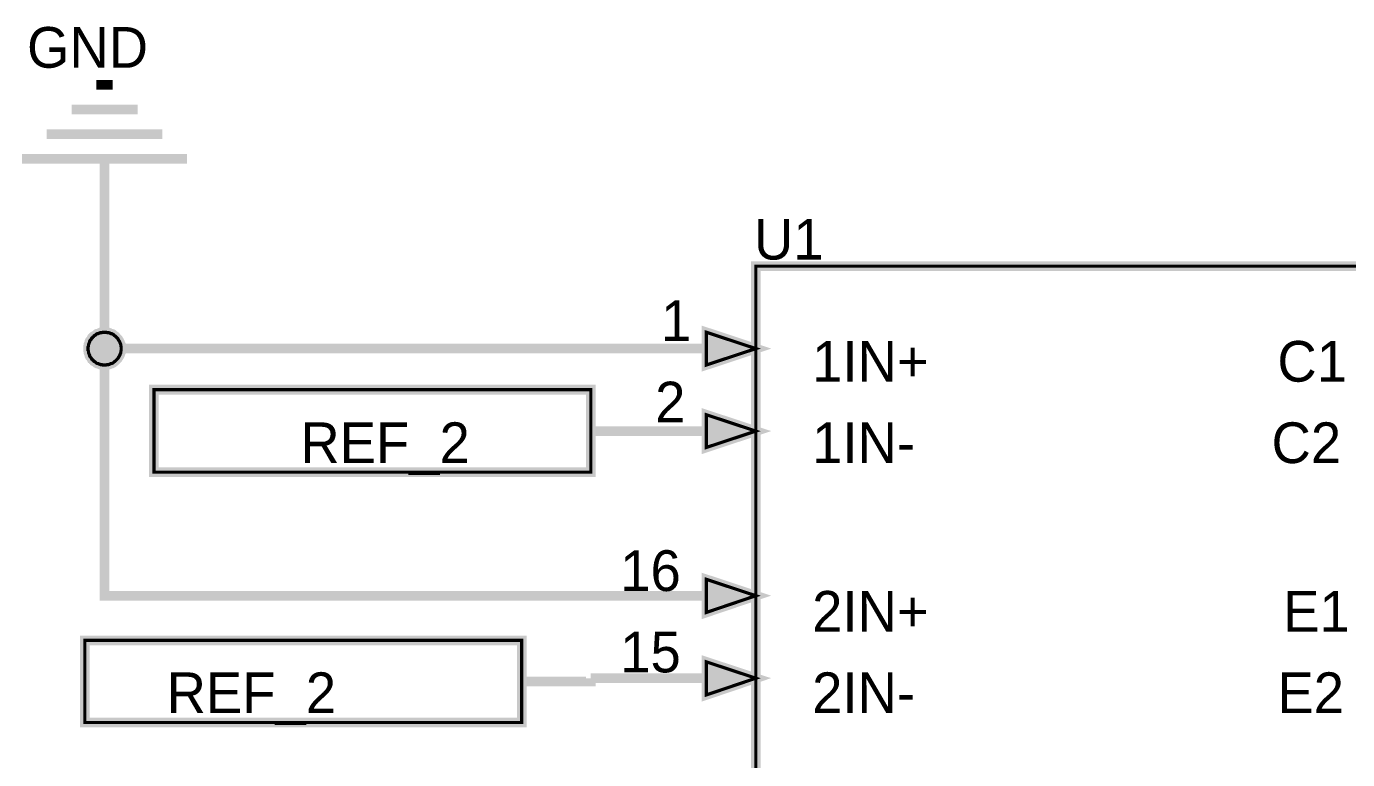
# Model space of a CAD drawing. Header units: millimetres. Extents: x 0 to 800, y 0 to 567.
# Drawn here: x 241.35 to 282.06, y 311.43 to 334.03 of the extents above; entities that cross this region are included whole.
import ezdxf

# ---------------------------------------------------------------- set-up
doc = ezdxf.new("R2010")
doc.units = ezdxf.units.MM
doc.layers.add('Sheet', color=255, linetype='Continuous')

msp = doc.modelspace()

# ---------------------------------------------------------------- linework, layer by layer
at = {"layer": 'Sheet'}
for points, const_width in [([(243.513, 332.23), (244.017, 332.23)], 0.3), ([(242.752, 331.468), (244.779, 331.468)], 0.3), ([(241.979, 330.707), (245.54, 330.707)], 0.3), ([(241.217, 329.945), (246.302, 329.945)], 0.3), ([(243.759, 327.403), (243.759, 329.945)], 0.3), ([(258.745, 316.483), (243.759, 316.483), (243.759, 324.099), (243.759, 327.403)], 0.3), ([(243.255, 324.099), (243.255, 324.121), (243.255, 324.155), (243.267, 324.177), (243.267, 324.2), (243.267, 324.222), (243.278, 324.245), (243.289, 324.278), (243.3, 324.301), (243.3, 324.323), (243.311, 324.345), (243.323, 324.357), (243.345, 324.379), (243.356, 324.401), (243.367, 324.424), (243.39, 324.435), (243.401, 324.457), (243.423, 324.469), (243.435, 324.491), (243.457, 324.502), (243.479, 324.513), (243.502, 324.536), (243.513, 324.547), (243.535, 324.558), (243.558, 324.558), (243.58, 324.569), (243.614, 324.581), (243.636, 324.592), (243.659, 324.592), (243.681, 324.592), (243.703, 324.603), (243.737, 324.603), (243.759, 324.603)], 0.3), ([(243.255, 324.099), (243.255, 324.121), (243.255, 324.155), (243.267, 324.177), (243.267, 324.2), (243.267, 324.222), (243.278, 324.245), (243.289, 324.278), (243.3, 324.301), (243.3, 324.323), (243.311, 324.345), (243.323, 324.357), (243.345, 324.379), (243.356, 324.401), (243.367, 324.424), (243.39, 324.435), (243.401, 324.457), (243.423, 324.469), (243.435, 324.491), (243.457, 324.502), (243.479, 324.513), (243.502, 324.536), (243.513, 324.547), (243.535, 324.558), (243.558, 324.558), (243.58, 324.569), (243.614, 324.581), (243.636, 324.592), (243.659, 324.592), (243.681, 324.592), (243.703, 324.603), (243.737, 324.603), (243.759, 324.603)], 0.3), ([(243.255, 324.099), (243.255, 324.121), (243.255, 324.155), (243.267, 324.177), (243.267, 324.2), (243.267, 324.222), (243.278, 324.245), (243.289, 324.278), (243.3, 324.301), (243.3, 324.323), (243.311, 324.345), (243.323, 324.357), (243.345, 324.379), (243.356, 324.401), (243.367, 324.424), (243.39, 324.435), (243.401, 324.457), (243.423, 324.469), (243.435, 324.491), (243.457, 324.502), (243.479, 324.513), (243.502, 324.536), (243.513, 324.547), (243.535, 324.558), (243.558, 324.558), (243.58, 324.569), (243.614, 324.581), (243.636, 324.592), (243.659, 324.592), (243.681, 324.592), (243.703, 324.603), (243.737, 324.603), (243.759, 324.603)], 0.3), ([(243.255, 324.099), (243.255, 324.121), (243.255, 324.155), (243.267, 324.177), (243.267, 324.2), (243.267, 324.222), (243.278, 324.245), (243.289, 324.278), (243.3, 324.301), (243.3, 324.323), (243.311, 324.345), (243.323, 324.357), (243.345, 324.379), (243.356, 324.401), (243.367, 324.424), (243.39, 324.435), (243.401, 324.457), (243.423, 324.469), (243.435, 324.491), (243.457, 324.502), (243.479, 324.513), (243.502, 324.536), (243.513, 324.547), (243.535, 324.558), (243.558, 324.558), (243.58, 324.569), (243.614, 324.581), (243.636, 324.592), (243.659, 324.592), (243.681, 324.592), (243.703, 324.603), (243.737, 324.603), (243.759, 324.603)], 0.3), ([(243.255, 324.099), (243.255, 324.121), (243.255, 324.155), (243.267, 324.177), (243.267, 324.2), (243.267, 324.222), (243.278, 324.245), (243.289, 324.278), (243.3, 324.301), (243.3, 324.323), (243.311, 324.345), (243.323, 324.357), (243.345, 324.379), (243.356, 324.401), (243.367, 324.424), (243.39, 324.435), (243.401, 324.457), (243.423, 324.469), (243.435, 324.491), (243.457, 324.502), (243.479, 324.513), (243.502, 324.536), (243.513, 324.547), (243.535, 324.558), (243.558, 324.558), (243.58, 324.569), (243.614, 324.581), (243.636, 324.592), (243.659, 324.592), (243.681, 324.592), (243.703, 324.603), (243.737, 324.603), (243.759, 324.603)], 0.0991), ([(243.255, 324.099), (243.255, 324.121), (243.255, 324.155), (243.267, 324.177), (243.267, 324.2), (243.267, 324.222), (243.278, 324.245), (243.289, 324.278), (243.3, 324.301), (243.3, 324.323), (243.311, 324.345), (243.323, 324.357), (243.345, 324.379), (243.356, 324.401), (243.367, 324.424), (243.39, 324.435), (243.401, 324.457), (243.423, 324.469), (243.435, 324.491), (243.457, 324.502), (243.479, 324.513), (243.502, 324.536), (243.513, 324.547), (243.535, 324.558), (243.558, 324.558), (243.58, 324.569), (243.614, 324.581), (243.636, 324.592), (243.659, 324.592), (243.681, 324.592), (243.703, 324.603), (243.737, 324.603), (243.759, 324.603)], 0.0991), ([(243.255, 324.099), (243.255, 324.121), (243.255, 324.155), (243.267, 324.177), (243.267, 324.2), (243.267, 324.222), (243.278, 324.245), (243.289, 324.278), (243.3, 324.301), (243.3, 324.323), (243.311, 324.345), (243.323, 324.357), (243.345, 324.379), (243.356, 324.401), (243.367, 324.424), (243.39, 324.435), (243.401, 324.457), (243.423, 324.469), (243.435, 324.491), (243.457, 324.502), (243.479, 324.513), (243.502, 324.536), (243.513, 324.547), (243.535, 324.558), (243.558, 324.558), (243.58, 324.569), (243.614, 324.581), (243.636, 324.592), (243.659, 324.592), (243.681, 324.592), (243.703, 324.603), (243.737, 324.603), (243.759, 324.603)], 0.0991), ([(243.255, 324.099), (243.255, 324.121), (243.255, 324.155), (243.267, 324.177), (243.267, 324.2), (243.267, 324.222), (243.278, 324.245), (243.289, 324.278), (243.3, 324.301), (243.3, 324.323), (243.311, 324.345), (243.323, 324.357), (243.345, 324.379), (243.356, 324.401), (243.367, 324.424), (243.39, 324.435), (243.401, 324.457), (243.423, 324.469), (243.435, 324.491), (243.457, 324.502), (243.479, 324.513), (243.502, 324.536), (243.513, 324.547), (243.535, 324.558), (243.558, 324.558), (243.58, 324.569), (243.614, 324.581), (243.636, 324.592), (243.659, 324.592), (243.681, 324.592), (243.703, 324.603), (243.737, 324.603), (243.759, 324.603)], 0.0991), ([(243.759, 324.603), (243.759, 324.603)], 0.3), ([(243.759, 324.603), (243.782, 324.603), (243.815, 324.603), (243.838, 324.592), (243.86, 324.592), (243.883, 324.592), (243.916, 324.581), (243.939, 324.569), (243.961, 324.558), (243.983, 324.558), (244.006, 324.547), (244.028, 324.536), (244.051, 324.513), (244.062, 324.502), (244.084, 324.491), (244.107, 324.469), (244.118, 324.457), (244.14, 324.435), (244.151, 324.424), (244.174, 324.401), (244.185, 324.379), (244.196, 324.357), (244.207, 324.345), (244.219, 324.323), (244.23, 324.301), (244.241, 324.278), (244.252, 324.245), (244.263, 324.222), (244.263, 324.2), (244.263, 324.177), (244.275, 324.155), (244.275, 324.121), (244.275, 324.099)], 0.3), ([(243.759, 324.603), (243.759, 324.603)], 0.3), ([(243.759, 324.603), (243.782, 324.603), (243.815, 324.603), (243.838, 324.592), (243.86, 324.592), (243.883, 324.592), (243.916, 324.581), (243.939, 324.569), (243.961, 324.558), (243.983, 324.558), (244.006, 324.547), (244.028, 324.536), (244.051, 324.513), (244.062, 324.502), (244.084, 324.491), (244.107, 324.469), (244.118, 324.457), (244.14, 324.435), (244.151, 324.424), (244.174, 324.401), (244.185, 324.379), (244.196, 324.357), (244.207, 324.345), (244.219, 324.323), (244.23, 324.301), (244.241, 324.278), (244.252, 324.245), (244.263, 324.222), (244.263, 324.2), (244.263, 324.177), (244.275, 324.155), (244.275, 324.121), (244.275, 324.099)], 0.3), ([(243.759, 324.603), (243.759, 324.603)], 0.3), ([(243.759, 324.603), (243.782, 324.603), (243.815, 324.603), (243.838, 324.592), (243.86, 324.592), (243.883, 324.592), (243.916, 324.581), (243.939, 324.569), (243.961, 324.558), (243.983, 324.558), (244.006, 324.547), (244.028, 324.536), (244.051, 324.513), (244.062, 324.502), (244.084, 324.491), (244.107, 324.469), (244.118, 324.457), (244.14, 324.435), (244.151, 324.424), (244.174, 324.401), (244.185, 324.379), (244.196, 324.357), (244.207, 324.345), (244.219, 324.323), (244.23, 324.301), (244.241, 324.278), (244.252, 324.245), (244.263, 324.222), (244.263, 324.2), (244.263, 324.177), (244.275, 324.155), (244.275, 324.121), (244.275, 324.099)], 0.3), ([(243.759, 324.603), (243.759, 324.603)], 0.3), ([(243.759, 324.603), (243.782, 324.603), (243.815, 324.603), (243.838, 324.592), (243.86, 324.592), (243.883, 324.592), (243.916, 324.581), (243.939, 324.569), (243.961, 324.558), (243.983, 324.558), (244.006, 324.547), (244.028, 324.536), (244.051, 324.513), (244.062, 324.502), (244.084, 324.491), (244.107, 324.469), (244.118, 324.457), (244.14, 324.435), (244.151, 324.424), (244.174, 324.401), (244.185, 324.379), (244.196, 324.357), (244.207, 324.345), (244.219, 324.323), (244.23, 324.301), (244.241, 324.278), (244.252, 324.245), (244.263, 324.222), (244.263, 324.2), (244.263, 324.177), (244.275, 324.155), (244.275, 324.121), (244.275, 324.099)], 0.3), ([(243.759, 324.603), (243.759, 324.603)], 0.0991), ([(243.759, 324.603), (243.782, 324.603), (243.815, 324.603), (243.838, 324.592), (243.86, 324.592), (243.883, 324.592), (243.916, 324.581), (243.939, 324.569), (243.961, 324.558), (243.983, 324.558), (244.006, 324.547), (244.028, 324.536), (244.051, 324.513), (244.062, 324.502), (244.084, 324.491), (244.107, 324.469), (244.118, 324.457), (244.14, 324.435), (244.151, 324.424), (244.174, 324.401), (244.185, 324.379), (244.196, 324.357), (244.207, 324.345), (244.219, 324.323), (244.23, 324.301), (244.241, 324.278), (244.252, 324.245), (244.263, 324.222), (244.263, 324.2), (244.263, 324.177), (244.275, 324.155), (244.275, 324.121), (244.275, 324.099)], 0.0991), ([(243.759, 324.603), (243.759, 324.603)], 0.0991), ([(243.759, 324.603), (243.782, 324.603), (243.815, 324.603), (243.838, 324.592), (243.86, 324.592), (243.883, 324.592), (243.916, 324.581), (243.939, 324.569), (243.961, 324.558), (243.983, 324.558), (244.006, 324.547), (244.028, 324.536), (244.051, 324.513), (244.062, 324.502), (244.084, 324.491), (244.107, 324.469), (244.118, 324.457), (244.14, 324.435), (244.151, 324.424), (244.174, 324.401), (244.185, 324.379), (244.196, 324.357), (244.207, 324.345), (244.219, 324.323), (244.23, 324.301), (244.241, 324.278), (244.252, 324.245), (244.263, 324.222), (244.263, 324.2), (244.263, 324.177), (244.275, 324.155), (244.275, 324.121), (244.275, 324.099)], 0.0991), ([(243.759, 324.603), (243.759, 324.603)], 0.0991), ([(243.759, 324.603), (243.782, 324.603), (243.815, 324.603), (243.838, 324.592), (243.86, 324.592), (243.883, 324.592), (243.916, 324.581), (243.939, 324.569), (243.961, 324.558), (243.983, 324.558), (244.006, 324.547), (244.028, 324.536), (244.051, 324.513), (244.062, 324.502), (244.084, 324.491), (244.107, 324.469), (244.118, 324.457), (244.14, 324.435), (244.151, 324.424), (244.174, 324.401), (244.185, 324.379), (244.196, 324.357), (244.207, 324.345), (244.219, 324.323), (244.23, 324.301), (244.241, 324.278), (244.252, 324.245), (244.263, 324.222), (244.263, 324.2), (244.263, 324.177), (244.275, 324.155), (244.275, 324.121), (244.275, 324.099)], 0.0991), ([(243.759, 324.603), (243.759, 324.603)], 0.0991), ([(243.759, 324.603), (243.782, 324.603), (243.815, 324.603), (243.838, 324.592), (243.86, 324.592), (243.883, 324.592), (243.916, 324.581), (243.939, 324.569), (243.961, 324.558), (243.983, 324.558), (244.006, 324.547), (244.028, 324.536), (244.051, 324.513), (244.062, 324.502), (244.084, 324.491), (244.107, 324.469), (244.118, 324.457), (244.14, 324.435), (244.151, 324.424), (244.174, 324.401), (244.185, 324.379), (244.196, 324.357), (244.207, 324.345), (244.219, 324.323), (244.23, 324.301), (244.241, 324.278), (244.252, 324.245), (244.263, 324.222), (244.263, 324.2), (244.263, 324.177), (244.275, 324.155), (244.275, 324.121), (244.275, 324.099)], 0.0991), ([(243.759, 323.595), (243.737, 323.595), (243.703, 323.595), (243.681, 323.606), (243.659, 323.606), (243.636, 323.606), (243.614, 323.617), (243.58, 323.629), (243.558, 323.64), (243.535, 323.64), (243.513, 323.651), (243.502, 323.662), (243.479, 323.685), (243.457, 323.696), (243.435, 323.707), (243.423, 323.729), (243.401, 323.741), (243.39, 323.763), (243.367, 323.774), (243.356, 323.797), (243.345, 323.819), (243.323, 323.841), (243.311, 323.853), (243.3, 323.875), (243.3, 323.897), (243.289, 323.92), (243.278, 323.953), (243.267, 323.976), (243.267, 323.998), (243.267, 324.021), (243.255, 324.043), (243.255, 324.077), (243.255, 324.099)], 0.3), ([(243.255, 324.099), (243.255, 324.099)], 0.3), ([(243.759, 323.595), (243.737, 323.595), (243.703, 323.595), (243.681, 323.606), (243.659, 323.606), (243.636, 323.606), (243.614, 323.617), (243.58, 323.629), (243.558, 323.64), (243.535, 323.64), (243.513, 323.651), (243.502, 323.662), (243.479, 323.685), (243.457, 323.696), (243.435, 323.707), (243.423, 323.729), (243.401, 323.741), (243.39, 323.763), (243.367, 323.774), (243.356, 323.797), (243.345, 323.819), (243.323, 323.841), (243.311, 323.853), (243.3, 323.875), (243.3, 323.897), (243.289, 323.92), (243.278, 323.953), (243.267, 323.976), (243.267, 323.998), (243.267, 324.021), (243.255, 324.043), (243.255, 324.077), (243.255, 324.099)], 0.3), ([(243.255, 324.099), (243.255, 324.099)], 0.3), ([(243.759, 323.595), (243.737, 323.595), (243.703, 323.595), (243.681, 323.606), (243.659, 323.606), (243.636, 323.606), (243.614, 323.617), (243.58, 323.629), (243.558, 323.64), (243.535, 323.64), (243.513, 323.651), (243.502, 323.662), (243.479, 323.685), (243.457, 323.696), (243.435, 323.707), (243.423, 323.729), (243.401, 323.741), (243.39, 323.763), (243.367, 323.774), (243.356, 323.797), (243.345, 323.819), (243.323, 323.841), (243.311, 323.853), (243.3, 323.875), (243.3, 323.897), (243.289, 323.92), (243.278, 323.953), (243.267, 323.976), (243.267, 323.998), (243.267, 324.021), (243.255, 324.043), (243.255, 324.077), (243.255, 324.099)], 0.3), ([(243.255, 324.099), (243.255, 324.099)], 0.3), ([(243.759, 323.595), (243.737, 323.595), (243.703, 323.595), (243.681, 323.606), (243.659, 323.606), (243.636, 323.606), (243.614, 323.617), (243.58, 323.629), (243.558, 323.64), (243.535, 323.64), (243.513, 323.651), (243.502, 323.662), (243.479, 323.685), (243.457, 323.696), (243.435, 323.707), (243.423, 323.729), (243.401, 323.741), (243.39, 323.763), (243.367, 323.774), (243.356, 323.797), (243.345, 323.819), (243.323, 323.841), (243.311, 323.853), (243.3, 323.875), (243.3, 323.897), (243.289, 323.92), (243.278, 323.953), (243.267, 323.976), (243.267, 323.998), (243.267, 324.021), (243.255, 324.043), (243.255, 324.077), (243.255, 324.099)], 0.3), ([(243.255, 324.099), (243.255, 324.099)], 0.3), ([(243.759, 323.595), (243.737, 323.595), (243.703, 323.595), (243.681, 323.606), (243.659, 323.606), (243.636, 323.606), (243.614, 323.617), (243.58, 323.629), (243.558, 323.64), (243.535, 323.64), (243.513, 323.651), (243.502, 323.662), (243.479, 323.685), (243.457, 323.696), (243.435, 323.707), (243.423, 323.729), (243.401, 323.741), (243.39, 323.763), (243.367, 323.774), (243.356, 323.797), (243.345, 323.819), (243.323, 323.841), (243.311, 323.853), (243.3, 323.875), (243.3, 323.897), (243.289, 323.92), (243.278, 323.953), (243.267, 323.976), (243.267, 323.998), (243.267, 324.021), (243.255, 324.043), (243.255, 324.077), (243.255, 324.099)], 0.0991), ([(243.255, 324.099), (243.255, 324.099)], 0.0991), ([(243.759, 323.595), (243.737, 323.595), (243.703, 323.595), (243.681, 323.606), (243.659, 323.606), (243.636, 323.606), (243.614, 323.617), (243.58, 323.629), (243.558, 323.64), (243.535, 323.64), (243.513, 323.651), (243.502, 323.662), (243.479, 323.685), (243.457, 323.696), (243.435, 323.707), (243.423, 323.729), (243.401, 323.741), (243.39, 323.763), (243.367, 323.774), (243.356, 323.797), (243.345, 323.819), (243.323, 323.841), (243.311, 323.853), (243.3, 323.875), (243.3, 323.897), (243.289, 323.92), (243.278, 323.953), (243.267, 323.976), (243.267, 323.998), (243.267, 324.021), (243.255, 324.043), (243.255, 324.077), (243.255, 324.099)], 0.0991), ([(243.255, 324.099), (243.255, 324.099)], 0.0991), ([(243.759, 323.595), (243.737, 323.595), (243.703, 323.595), (243.681, 323.606), (243.659, 323.606), (243.636, 323.606), (243.614, 323.617), (243.58, 323.629), (243.558, 323.64), (243.535, 323.64), (243.513, 323.651), (243.502, 323.662), (243.479, 323.685), (243.457, 323.696), (243.435, 323.707), (243.423, 323.729), (243.401, 323.741), (243.39, 323.763), (243.367, 323.774), (243.356, 323.797), (243.345, 323.819), (243.323, 323.841), (243.311, 323.853), (243.3, 323.875), (243.3, 323.897), (243.289, 323.92), (243.278, 323.953), (243.267, 323.976), (243.267, 323.998), (243.267, 324.021), (243.255, 324.043), (243.255, 324.077), (243.255, 324.099)], 0.0991), ([(243.255, 324.099), (243.255, 324.099)], 0.0991), ([(243.759, 323.595), (243.737, 323.595), (243.703, 323.595), (243.681, 323.606), (243.659, 323.606), (243.636, 323.606), (243.614, 323.617), (243.58, 323.629), (243.558, 323.64), (243.535, 323.64), (243.513, 323.651), (243.502, 323.662), (243.479, 323.685), (243.457, 323.696), (243.435, 323.707), (243.423, 323.729), (243.401, 323.741), (243.39, 323.763), (243.367, 323.774), (243.356, 323.797), (243.345, 323.819), (243.323, 323.841), (243.311, 323.853), (243.3, 323.875), (243.3, 323.897), (243.289, 323.92), (243.278, 323.953), (243.267, 323.976), (243.267, 323.998), (243.267, 324.021), (243.255, 324.043), (243.255, 324.077), (243.255, 324.099)], 0.0991), ([(243.255, 324.099), (243.255, 324.099)], 0.0991), ([(243.759, 324.099), (258.745, 324.099)], 0.3), ([(244.275, 324.099), (244.275, 324.077), (244.275, 324.043), (244.263, 324.021), (244.263, 323.998), (244.263, 323.976), (244.252, 323.953), (244.241, 323.92), (244.23, 323.897), (244.219, 323.875), (244.207, 323.853), (244.196, 323.841), (244.185, 323.819), (244.174, 323.797), (244.151, 323.774), (244.14, 323.763), (244.118, 323.741), (244.107, 323.729), (244.084, 323.707), (244.062, 323.696), (244.051, 323.685), (244.028, 323.662), (244.006, 323.651), (243.983, 323.64), (243.961, 323.64), (243.939, 323.629), (243.916, 323.617), (243.883, 323.606), (243.86, 323.606), (243.838, 323.606), (243.815, 323.595), (243.782, 323.595), (243.759, 323.595)], 0.3), ([(244.275, 324.099), (244.275, 324.077), (244.275, 324.043), (244.263, 324.021), (244.263, 323.998), (244.263, 323.976), (244.252, 323.953), (244.241, 323.92), (244.23, 323.897), (244.219, 323.875), (244.207, 323.853), (244.196, 323.841), (244.185, 323.819), (244.174, 323.797), (244.151, 323.774), (244.14, 323.763), (244.118, 323.741), (244.107, 323.729), (244.084, 323.707), (244.062, 323.696), (244.051, 323.685), (244.028, 323.662), (244.006, 323.651), (243.983, 323.64), (243.961, 323.64), (243.939, 323.629), (243.916, 323.617), (243.883, 323.606), (243.86, 323.606), (243.838, 323.606), (243.815, 323.595), (243.782, 323.595), (243.759, 323.595)], 0.3), ([(244.275, 324.099), (244.275, 324.077), (244.275, 324.043), (244.263, 324.021), (244.263, 323.998), (244.263, 323.976), (244.252, 323.953), (244.241, 323.92), (244.23, 323.897), (244.219, 323.875), (244.207, 323.853), (244.196, 323.841), (244.185, 323.819), (244.174, 323.797), (244.151, 323.774), (244.14, 323.763), (244.118, 323.741), (244.107, 323.729), (244.084, 323.707), (244.062, 323.696), (244.051, 323.685), (244.028, 323.662), (244.006, 323.651), (243.983, 323.64), (243.961, 323.64), (243.939, 323.629), (243.916, 323.617), (243.883, 323.606), (243.86, 323.606), (243.838, 323.606), (243.815, 323.595), (243.782, 323.595), (243.759, 323.595)], 0.3), ([(244.275, 324.099), (244.275, 324.077), (244.275, 324.043), (244.263, 324.021), (244.263, 323.998), (244.263, 323.976), (244.252, 323.953), (244.241, 323.92), (244.23, 323.897), (244.219, 323.875), (244.207, 323.853), (244.196, 323.841), (244.185, 323.819), (244.174, 323.797), (244.151, 323.774), (244.14, 323.763), (244.118, 323.741), (244.107, 323.729), (244.084, 323.707), (244.062, 323.696), (244.051, 323.685), (244.028, 323.662), (244.006, 323.651), (243.983, 323.64), (243.961, 323.64), (243.939, 323.629), (243.916, 323.617), (243.883, 323.606), (243.86, 323.606), (243.838, 323.606), (243.815, 323.595), (243.782, 323.595), (243.759, 323.595)], 0.3), ([(244.275, 324.099), (244.275, 324.077), (244.275, 324.043), (244.263, 324.021), (244.263, 323.998), (244.263, 323.976), (244.252, 323.953), (244.241, 323.92), (244.23, 323.897), (244.219, 323.875), (244.207, 323.853), (244.196, 323.841), (244.185, 323.819), (244.174, 323.797), (244.151, 323.774), (244.14, 323.763), (244.118, 323.741), (244.107, 323.729), (244.084, 323.707), (244.062, 323.696), (244.051, 323.685), (244.028, 323.662), (244.006, 323.651), (243.983, 323.64), (243.961, 323.64), (243.939, 323.629), (243.916, 323.617), (243.883, 323.606), (243.86, 323.606), (243.838, 323.606), (243.815, 323.595), (243.782, 323.595), (243.759, 323.595)], 0.0991), ([(244.275, 324.099), (244.275, 324.077), (244.275, 324.043), (244.263, 324.021), (244.263, 323.998), (244.263, 323.976), (244.252, 323.953), (244.241, 323.92), (244.23, 323.897), (244.219, 323.875), (244.207, 323.853), (244.196, 323.841), (244.185, 323.819), (244.174, 323.797), (244.151, 323.774), (244.14, 323.763), (244.118, 323.741), (244.107, 323.729), (244.084, 323.707), (244.062, 323.696), (244.051, 323.685), (244.028, 323.662), (244.006, 323.651), (243.983, 323.64), (243.961, 323.64), (243.939, 323.629), (243.916, 323.617), (243.883, 323.606), (243.86, 323.606), (243.838, 323.606), (243.815, 323.595), (243.782, 323.595), (243.759, 323.595)], 0.0991), ([(244.275, 324.099), (244.275, 324.077), (244.275, 324.043), (244.263, 324.021), (244.263, 323.998), (244.263, 323.976), (244.252, 323.953), (244.241, 323.92), (244.23, 323.897), (244.219, 323.875), (244.207, 323.853), (244.196, 323.841), (244.185, 323.819), (244.174, 323.797), (244.151, 323.774), (244.14, 323.763), (244.118, 323.741), (244.107, 323.729), (244.084, 323.707), (244.062, 323.696), (244.051, 323.685), (244.028, 323.662), (244.006, 323.651), (243.983, 323.64), (243.961, 323.64), (243.939, 323.629), (243.916, 323.617), (243.883, 323.606), (243.86, 323.606), (243.838, 323.606), (243.815, 323.595), (243.782, 323.595), (243.759, 323.595)], 0.0991), ([(244.275, 324.099), (244.275, 324.077), (244.275, 324.043), (244.263, 324.021), (244.263, 323.998), (244.263, 323.976), (244.252, 323.953), (244.241, 323.92), (244.23, 323.897), (244.219, 323.875), (244.207, 323.853), (244.196, 323.841), (244.185, 323.819), (244.174, 323.797), (244.151, 323.774), (244.14, 323.763), (244.118, 323.741), (244.107, 323.729), (244.084, 323.707), (244.062, 323.696), (244.051, 323.685), (244.028, 323.662), (244.006, 323.651), (243.983, 323.64), (243.961, 323.64), (243.939, 323.629), (243.916, 323.617), (243.883, 323.606), (243.86, 323.606), (243.838, 323.606), (243.815, 323.595), (243.782, 323.595), (243.759, 323.595)], 0.0991), ([(244.275, 324.099), (244.275, 324.099), (244.275, 324.099), (244.275, 324.099), (244.275, 324.099), (244.275, 324.099), (244.275, 324.099), (244.275, 324.099), (244.275, 324.099), (244.275, 324.099), (244.275, 324.099), (244.275, 324.099), (244.275, 324.099), (244.275, 324.099), (244.275, 324.099), (244.275, 324.099), (244.275, 324.099), (244.275, 324.099), (244.275, 324.099), (244.275, 324.099), (244.275, 324.099), (244.275, 324.099), (244.275, 324.099), (244.275, 324.099), (244.275, 324.099), (244.275, 324.099), (244.275, 324.099), (244.275, 324.099), (244.275, 324.099), (244.275, 324.099), (244.275, 324.099), (244.275, 324.099), (244.275, 324.099)], 0.3), ([(244.275, 324.099), (244.275, 324.099)], 0.3), ([(244.275, 324.099), (244.275, 324.099), (244.275, 324.099), (244.275, 324.099), (244.275, 324.099), (244.275, 324.099), (244.275, 324.099), (244.275, 324.099), (244.275, 324.099), (244.275, 324.099), (244.275, 324.099), (244.275, 324.099), (244.275, 324.099), (244.275, 324.099), (244.275, 324.099), (244.275, 324.099), (244.275, 324.099), (244.275, 324.099), (244.275, 324.099), (244.275, 324.099), (244.275, 324.099), (244.275, 324.099), (244.275, 324.099), (244.275, 324.099), (244.275, 324.099), (244.275, 324.099), (244.275, 324.099), (244.275, 324.099), (244.275, 324.099), (244.275, 324.099), (244.275, 324.099), (244.275, 324.099), (244.275, 324.099)], 0.3), ([(244.275, 324.099), (244.275, 324.099)], 0.3), ([(244.275, 324.099), (244.275, 324.099), (244.275, 324.099), (244.275, 324.099), (244.275, 324.099), (244.275, 324.099), (244.275, 324.099), (244.275, 324.099), (244.275, 324.099), (244.275, 324.099), (244.275, 324.099), (244.275, 324.099), (244.275, 324.099), (244.275, 324.099), (244.275, 324.099), (244.275, 324.099), (244.275, 324.099), (244.275, 324.099), (244.275, 324.099), (244.275, 324.099), (244.275, 324.099), (244.275, 324.099), (244.275, 324.099), (244.275, 324.099), (244.275, 324.099), (244.275, 324.099), (244.275, 324.099), (244.275, 324.099), (244.275, 324.099), (244.275, 324.099), (244.275, 324.099), (244.275, 324.099), (244.275, 324.099)], 0.3), ([(244.275, 324.099), (244.275, 324.099)], 0.3), ([(244.275, 324.099), (244.275, 324.099), (244.275, 324.099), (244.275, 324.099), (244.275, 324.099), (244.275, 324.099), (244.275, 324.099), (244.275, 324.099), (244.275, 324.099), (244.275, 324.099), (244.275, 324.099), (244.275, 324.099), (244.275, 324.099), (244.275, 324.099), (244.275, 324.099), (244.275, 324.099), (244.275, 324.099), (244.275, 324.099), (244.275, 324.099), (244.275, 324.099), (244.275, 324.099), (244.275, 324.099), (244.275, 324.099), (244.275, 324.099), (244.275, 324.099), (244.275, 324.099), (244.275, 324.099), (244.275, 324.099), (244.275, 324.099), (244.275, 324.099), (244.275, 324.099), (244.275, 324.099), (244.275, 324.099)], 0.3), ([(244.275, 324.099), (244.275, 324.099)], 0.3), ([(244.275, 324.099), (244.275, 324.099), (244.275, 324.099), (244.275, 324.099), (244.275, 324.099), (244.275, 324.099), (244.275, 324.099), (244.275, 324.099), (244.275, 324.099), (244.275, 324.099), (244.275, 324.099), (244.275, 324.099), (244.275, 324.099), (244.275, 324.099), (244.275, 324.099), (244.275, 324.099), (244.275, 324.099), (244.275, 324.099), (244.275, 324.099), (244.275, 324.099), (244.275, 324.099), (244.275, 324.099), (244.275, 324.099), (244.275, 324.099), (244.275, 324.099), (244.275, 324.099), (244.275, 324.099), (244.275, 324.099), (244.275, 324.099), (244.275, 324.099), (244.275, 324.099), (244.275, 324.099), (244.275, 324.099)], 0.0991), ([(244.275, 324.099), (244.275, 324.099)], 0.0991), ([(244.275, 324.099), (244.275, 324.099), (244.275, 324.099), (244.275, 324.099), (244.275, 324.099), (244.275, 324.099), (244.275, 324.099), (244.275, 324.099), (244.275, 324.099), (244.275, 324.099), (244.275, 324.099), (244.275, 324.099), (244.275, 324.099), (244.275, 324.099), (244.275, 324.099), (244.275, 324.099), (244.275, 324.099), (244.275, 324.099), (244.275, 324.099), (244.275, 324.099), (244.275, 324.099), (244.275, 324.099), (244.275, 324.099), (244.275, 324.099), (244.275, 324.099), (244.275, 324.099), (244.275, 324.099), (244.275, 324.099), (244.275, 324.099), (244.275, 324.099), (244.275, 324.099), (244.275, 324.099), (244.275, 324.099)], 0.0991), ([(244.275, 324.099), (244.275, 324.099)], 0.0991), ([(244.275, 324.099), (244.275, 324.099), (244.275, 324.099), (244.275, 324.099), (244.275, 324.099), (244.275, 324.099), (244.275, 324.099), (244.275, 324.099), (244.275, 324.099), (244.275, 324.099), (244.275, 324.099), (244.275, 324.099), (244.275, 324.099), (244.275, 324.099), (244.275, 324.099), (244.275, 324.099), (244.275, 324.099), (244.275, 324.099), (244.275, 324.099), (244.275, 324.099), (244.275, 324.099), (244.275, 324.099), (244.275, 324.099), (244.275, 324.099), (244.275, 324.099), (244.275, 324.099), (244.275, 324.099), (244.275, 324.099), (244.275, 324.099), (244.275, 324.099), (244.275, 324.099), (244.275, 324.099), (244.275, 324.099)], 0.0991), ([(244.275, 324.099), (244.275, 324.099)], 0.0991), ([(244.275, 324.099), (244.275, 324.099), (244.275, 324.099), (244.275, 324.099), (244.275, 324.099), (244.275, 324.099), (244.275, 324.099), (244.275, 324.099), (244.275, 324.099), (244.275, 324.099), (244.275, 324.099), (244.275, 324.099), (244.275, 324.099), (244.275, 324.099), (244.275, 324.099), (244.275, 324.099), (244.275, 324.099), (244.275, 324.099), (244.275, 324.099), (244.275, 324.099), (244.275, 324.099), (244.275, 324.099), (244.275, 324.099), (244.275, 324.099), (244.275, 324.099), (244.275, 324.099), (244.275, 324.099), (244.275, 324.099), (244.275, 324.099), (244.275, 324.099), (244.275, 324.099), (244.275, 324.099), (244.275, 324.099)], 0.0991), ([(244.275, 324.099), (244.275, 324.099)], 0.0991), ([(263.829, 324.099), (258.745, 324.099)], 0.3), ([(263.829, 321.557), (258.745, 321.557)], 0.3), ([(263.829, 316.483), (258.745, 316.483)], 0.3), ([(256.617, 313.84), (258.745, 313.84), (258.745, 313.941)], 0.3), ([(263.829, 313.941), (258.745, 313.941)], 0.3)]:
    msp.add_lwpolyline(points, dxfattribs=dict(at, const_width=const_width))
for points, const_width in [([(263.829, 326.641), (284.145, 326.641), (284.145, 291.083), (263.829, 291.083), (263.829, 326.641)], 0.3), ([(263.829, 326.641), (263.829, 291.083), (284.145, 291.083), (284.145, 326.641), (263.829, 326.641), (263.829, 326.641)], 0.0991), ([(262.306, 324.603), (263.829, 324.099), (262.306, 323.595), (262.306, 324.603)], 0.3), ([(262.306, 324.603), (263.829, 324.099), (262.306, 323.595), (262.306, 324.603)], 0.0991), ([(245.283, 320.291), (245.283, 322.833), (258.745, 322.833), (258.745, 320.291), (245.283, 320.291)], 0.3), ([(245.283, 322.833), (245.283, 320.291), (258.745, 320.291), (258.745, 322.833), (245.283, 322.833), (245.283, 322.833)], 0.0991), ([(262.306, 322.061), (263.829, 321.557), (262.306, 321.053), (262.306, 322.061)], 0.3), ([(262.306, 322.061), (263.829, 321.557), (262.306, 321.053), (262.306, 322.061)], 0.0991), ([(262.306, 316.987), (263.829, 316.483), (262.306, 315.968), (262.306, 316.987)], 0.3), ([(262.306, 316.987), (263.829, 316.483), (262.306, 315.968), (262.306, 316.987)], 0.0991), ([(243.155, 312.575), (243.155, 315.106), (256.617, 315.106), (256.617, 312.575), (243.155, 312.575)], 0.3), ([(243.155, 315.106), (243.155, 312.575), (256.617, 312.575), (256.617, 315.106), (243.155, 315.106), (243.155, 315.106)], 0.0991), ([(262.306, 314.445), (263.829, 313.941), (262.306, 313.426), (262.306, 314.445)], 0.3), ([(262.306, 314.445), (263.829, 313.941), (262.306, 313.426), (262.306, 314.445)], 0.0991)]:
    msp.add_lwpolyline(points, close=True, dxfattribs=dict(at, const_width=const_width))
at = {"layer": 'Sheet', "const_width": 0.508}
msp.add_lwpolyline([(243.503, 324.104, 1), (244.011, 324.104, 1)], format="xyb", close=True, dxfattribs=at)
at = {"layer": 'Sheet'}
for points in [[(262.25, 323.527), (263.98, 324.104), (262.25, 324.681)], [(262.25, 320.987), (263.98, 321.564), (262.25, 322.141)], [(262.25, 315.907), (263.98, 316.484), (262.25, 317.061)], [(262.25, 313.367), (263.98, 313.944), (262.25, 314.521)]]:
    msp.add_solid(points, dxfattribs=at)

# ---------------------------------------------------------------- texts
for s, height, p in [('GND', 1.2543, (241.374, 332.756)), ('U1', 1.2543, (263.773, 326.843)), ('1', 1.254, (260.906, 324.334)), ('1IN+', 1.2543, (265.565, 323.08)), ('C1', 1.2543, (279.901, 323.08)), ('2', 1.254, (260.727, 321.825)), ('REF_2', 1.2543, (249.796, 320.571)), ('1IN-', 1.2543, (265.565, 320.571)), ('C2', 1.2543, (279.721, 320.571)), ('16', 1.2543, (259.652, 316.629)), ('2IN+', 1.2543, (265.565, 315.375)), ('E1', 1.2543, (280.08, 315.375)), ('15', 1.2543, (259.652, 314.12)), ('REF_2', 1.2543, (245.675, 312.866)), ('2IN-', 1.2543, (265.565, 312.866)), ('E2', 1.2543, (279.901, 312.866))]:
    msp.add_text(s, height=height, dxfattribs=at).set_placement(p)

doc.saveas('drawing.dxf')
